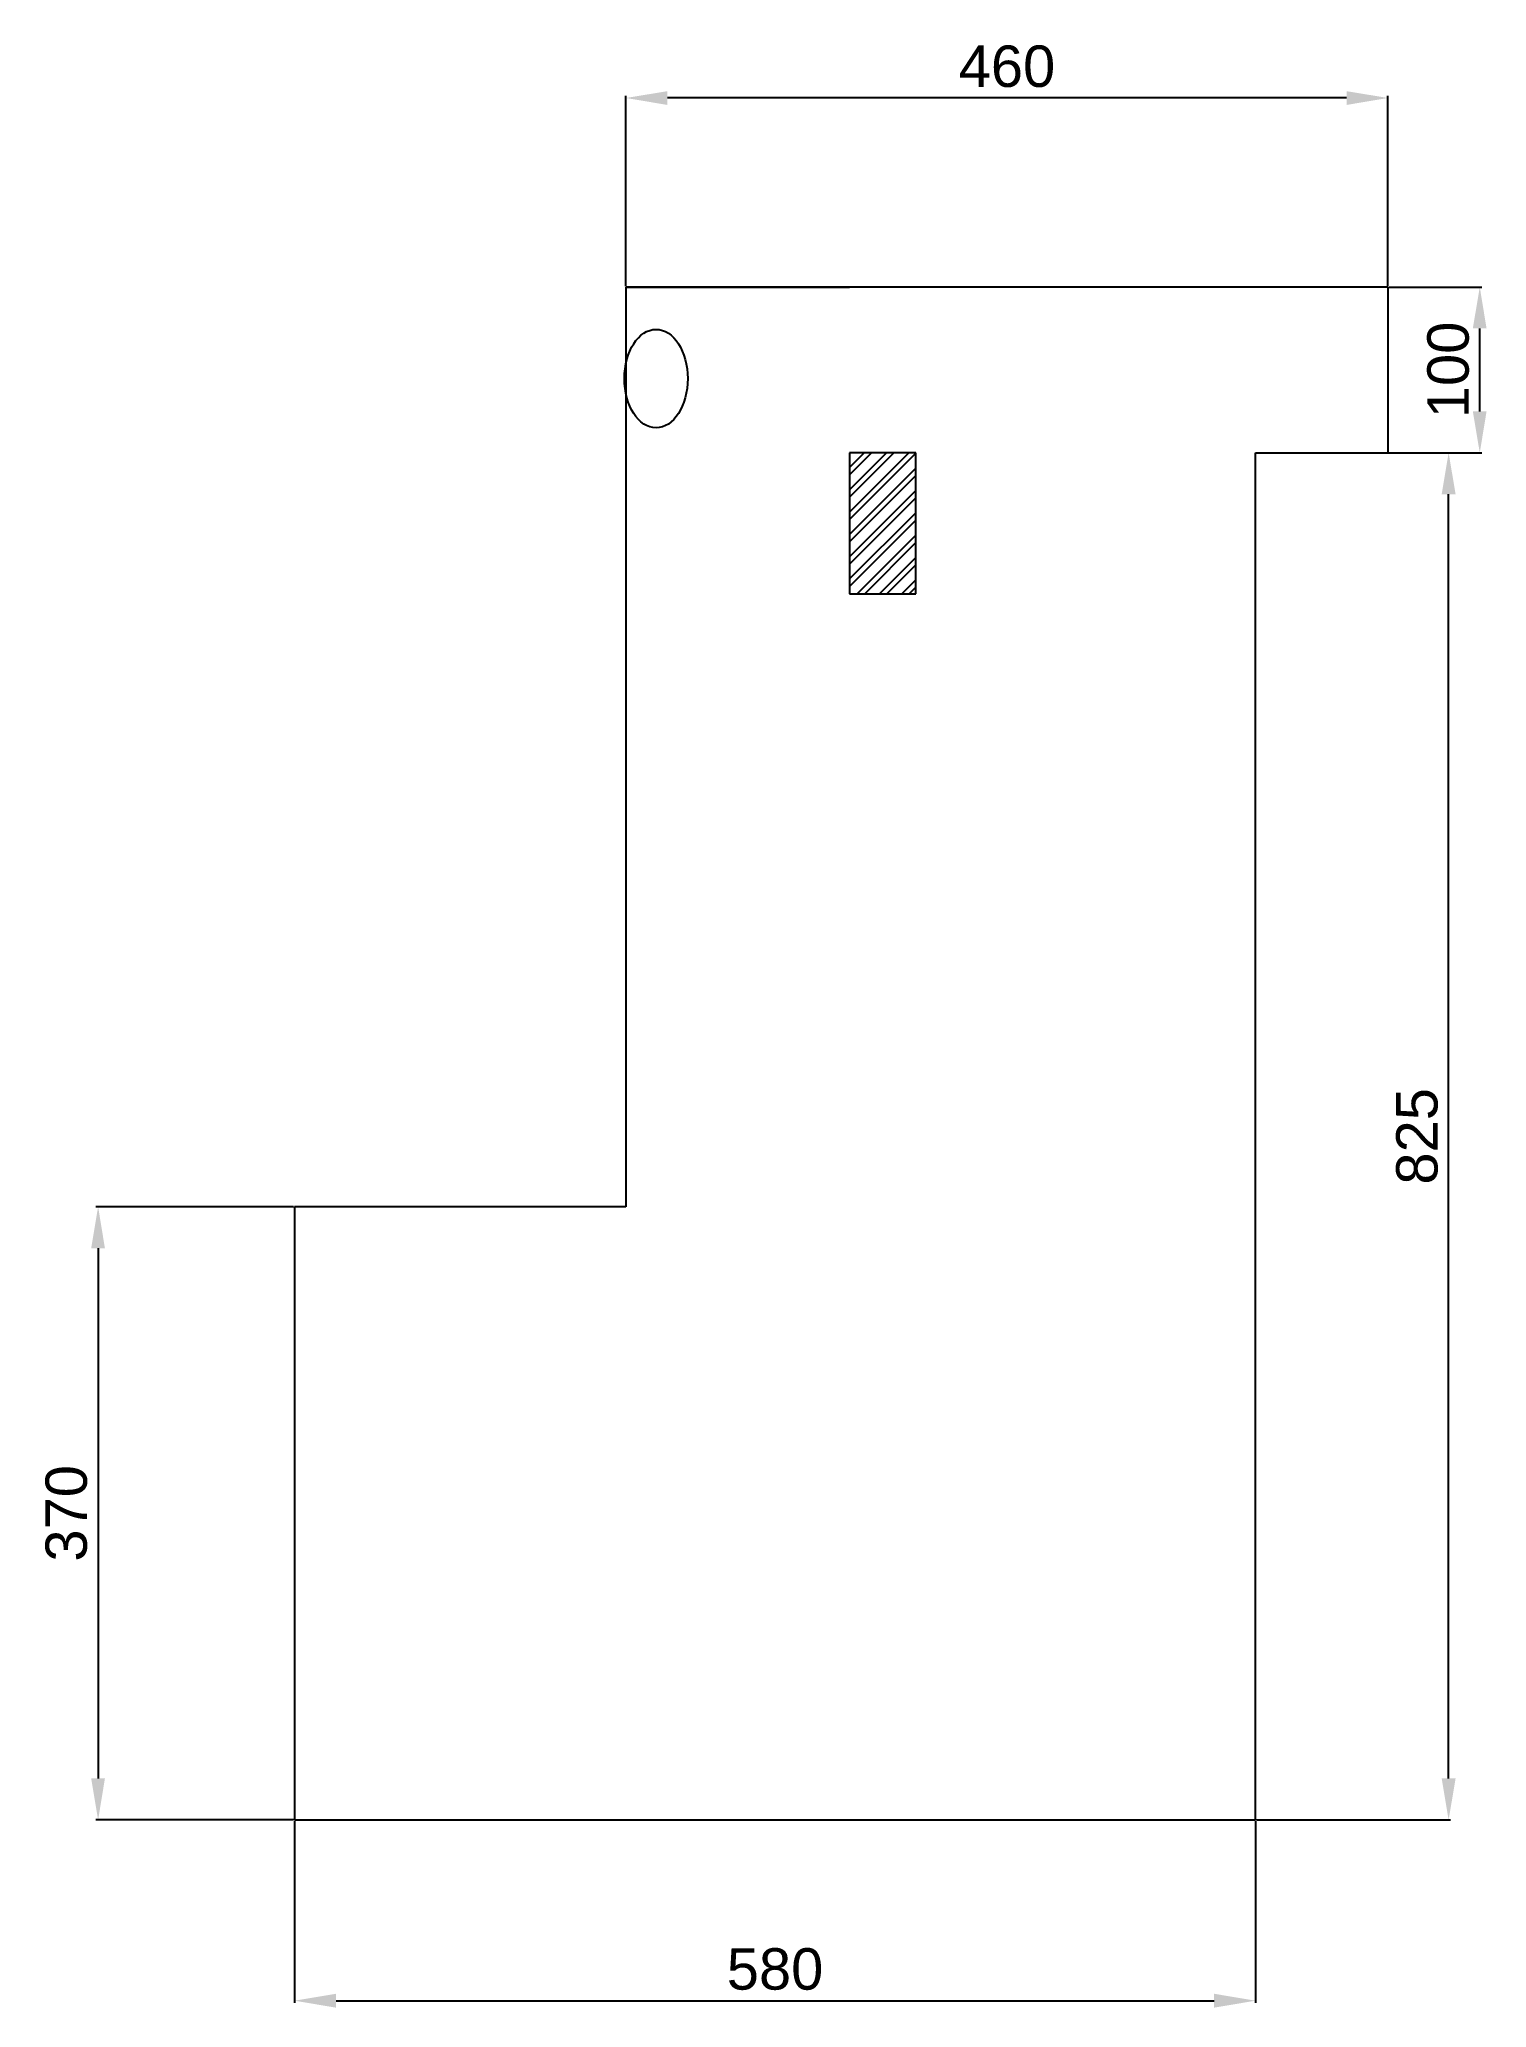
# Model space of a CAD drawing. Header units: millimetres. Extents: x 2214 to 3088, y 791 to 1978.
import ezdxf

# ---------------------------------------------------------------- set-up
doc = ezdxf.new("R2010")
doc.units = ezdxf.units.MM
doc.styles.get("Standard").update_dxf_attribs({"font": 'arial.ttf'})
doc.dimstyles.new('ISO-25', dxfattribs={"dimtxt": 2.5, "dimasz": 2.5, "dimexe": 1.25, "dimexo": 0.625, "dimtad": 1, "dimtxsty": 'Standard', "dimcen": 2.5, "dimadec": 0, "dimazin": 0, "dimtfac": 1, "dimtmove": 0, "dimatfit": 3, "dimfxl": 1, "dimarcsym": 0})

# ---------------------------------------------------------------- blocks, each defined once
blk = doc.blocks.new('*D2')
at = {"color": 0, "lineweight": -2, "transparency": 16777216}
for p, q in [((2568.3, 1829.4), (2568.3, 1944.1)), ((3003.3, 1942.9), (2593.3, 1942.9)), ((3028.3, 1829.4), (3028.3, 1944.1))]:
    blk.add_line(p, q, dxfattribs=at)
at = {"color": 0, "transparency": 16777216}
for points in [[(2593.3, 1947), (2593.3, 1938.7), (2568.3, 1942.9)], [(3003.3, 1947), (3003.3, 1938.7), (3028.3, 1942.9)]]:
    blk.add_solid(points, dxfattribs=at)
at = {"layer": 'Defpoints', "color": 0, "transparency": 16777216}
for p in [(2568.3, 1942.9), (2568.3, 1828.8), (3028.3, 1828.8)]:
    blk.add_point(p, dxfattribs=at)
at = {"color": 0, "transparency": 16777216, "insert": (2798.3, 1961.9), "char_height": 25, "attachment_point": 5}
blk.add_mtext('460', dxfattribs=at)
blk = doc.blocks.new('*D3')
at = {"color": 0, "lineweight": -2, "transparency": 16777216}
for p, q in [((3029, 1828.8), (3084.9, 1828.8)), ((3083.7, 1753.8), (3083.7, 1803.8)), ((3029, 1728.8), (3084.9, 1728.8))]:
    blk.add_line(p, q, dxfattribs=at)
at = {"color": 0, "transparency": 16777216}
for points in [[(3079.5, 1803.8), (3087.8, 1803.8), (3083.7, 1828.8)], [(3079.5, 1753.8), (3087.8, 1753.8), (3083.7, 1728.8)]]:
    blk.add_solid(points, dxfattribs=at)
at = {"layer": 'Defpoints', "color": 0, "transparency": 16777216}
for p in [(3028.3, 1828.8), (3083.7, 1828.8), (3028.3, 1728.8)]:
    blk.add_point(p, dxfattribs=at)
at = {"color": 0, "transparency": 16777216, "insert": (3064.7, 1778.8), "char_height": 25, "attachment_point": 5, "rotation": 90}
blk.add_mtext('100', dxfattribs=at)
blk = doc.blocks.new('*D4')
at = {"color": 0, "lineweight": -2, "transparency": 16777216}
for p, q in [((2949, 1728.8), (3066.1, 1728.8)), ((3064.9, 928.8), (3064.9, 1703.8)), ((2949, 903.8), (3066.1, 903.8))]:
    blk.add_line(p, q, dxfattribs=at)
at = {"color": 0, "transparency": 16777216}
for points in [[(3060.7, 1703.8), (3069.1, 1703.8), (3064.9, 1728.8)], [(3060.7, 928.8), (3069.1, 928.8), (3064.9, 903.8)]]:
    blk.add_solid(points, dxfattribs=at)
at = {"layer": 'Defpoints', "color": 0, "transparency": 16777216}
for p in [(2948.3, 1728.8), (3064.9, 1728.8), (2948.3, 903.8)]:
    blk.add_point(p, dxfattribs=at)
at = {"color": 0, "transparency": 16777216, "insert": (3045.9, 1316.3), "char_height": 25, "attachment_point": 5, "rotation": 90}
blk.add_mtext('825', dxfattribs=at)
blk = doc.blocks.new('*D5')
at = {"color": 0, "lineweight": -2, "transparency": 16777216}
for p, q in [((2368.3, 903.1), (2368.3, 793.4)), ((2948.3, 903.1), (2948.3, 793.4)), ((2393.3, 794.7), (2923.3, 794.7))]:
    blk.add_line(p, q, dxfattribs=at)
at = {"color": 0, "transparency": 16777216}
for points in [[(2393.3, 798.9), (2393.3, 790.5), (2368.3, 794.7)], [(2923.3, 798.9), (2923.3, 790.5), (2948.3, 794.7)]]:
    blk.add_solid(points, dxfattribs=at)
at = {"layer": 'Defpoints', "color": 0, "transparency": 16777216}
for p in [(2368.3, 903.8), (2948.3, 903.8), (2948.3, 794.7)]:
    blk.add_point(p, dxfattribs=at)
at = {"color": 0, "transparency": 16777216, "insert": (2658.3, 813.7), "char_height": 25, "attachment_point": 5}
blk.add_mtext('580', dxfattribs=at)
blk = doc.blocks.new('*D6')
at = {"color": 0, "lineweight": -2, "transparency": 16777216}
for p, q in [((2367.7, 1273.8), (2248.4, 1273.8)), ((2249.7, 1248.8), (2249.7, 928.8)), ((2367.7, 903.8), (2248.4, 903.8))]:
    blk.add_line(p, q, dxfattribs=at)
at = {"color": 0, "transparency": 16777216}
for points in [[(2245.5, 1248.8), (2253.8, 1248.8), (2249.7, 1273.8)], [(2245.5, 928.8), (2253.8, 928.8), (2249.7, 903.8)]]:
    blk.add_solid(points, dxfattribs=at)
at = {"layer": 'Defpoints', "color": 0, "transparency": 16777216}
for p in [(2368.3, 1273.8), (2249.7, 903.8), (2368.3, 903.8)]:
    blk.add_point(p, dxfattribs=at)
at = {"color": 0, "transparency": 16777216, "insert": (2230.6, 1088.8), "char_height": 25, "attachment_point": 5, "rotation": 90}
blk.add_mtext('370', dxfattribs=at)

msp = doc.modelspace()

# ---------------------------------------------------------------- hatches: boundary and pattern name
h = msp.add_hatch()
h.set_pattern_fill('ANSI32', color=256)
h.paths.add_polyline_path([(2743.325, 1728.764), (2703.325, 1728.764), (2703.325, 1643.764), (2743.325, 1643.764)])

# ---------------------------------------------------------------- linework, layer by layer
for p, q in [((3028.325, 1828.764), (2568.325, 1828.764)), ((2568.325, 1828.764), (2568.325, 1273.764)), ((2568.325, 1828.764), (2703.325, 1828.764)), ((3028.325, 1728.764), (3028.325, 1828.764)), ((2703.325, 1728.764), (2703.325, 1643.764)), ((2743.325, 1728.764), (2703.325, 1728.764)), ((2743.325, 1643.764), (2743.325, 1728.764)), ((2948.325, 903.764), (2948.325, 1728.764)), ((2948.325, 1728.764), (3028.325, 1728.764)), ((2703.325, 1643.764), (2743.325, 1643.764)), ((2568.325, 1273.764), (2368.325, 1273.764)), ((2368.325, 1273.764), (2368.325, 903.764)), ((2368.325, 903.764), (2948.325, 903.764))]:
    msp.add_line(p, q)
msp.add_ellipse((2586.482, 1773.553), major_axis=(0, 29.728), ratio=0.64204947, start_param=-1.57079633, end_param=4.71238898)

# ---------------------------------------------------------------- dimensions: what is measured, and where the dimension line sits
for base, p1, p2, picture, middle in [((2568.325, 1942.852), (3028.325, 1828.764), (2568.325, 1828.764), '*D2', (2798.325, 1961.866)), ((2948.325, 794.687), (2368.325, 903.764), (2948.325, 903.764), '*D5', (2658.325, 813.702))]:
    dim = msp.add_linear_dim(base=base, p1=p1, p2=p2, dimstyle='ISO-25', override={"dimtxt": 25, "dimasz": 25, "dimgap": 6.25})
    dim.commit()
    dim.dimension.update_dxf_attribs({"geometry": picture, "text_midpoint": middle})
for base, p1, p2, picture, middle in [((3083.681, 1828.764), (3028.325, 1728.764), (3028.325, 1828.764), '*D3', (3064.667, 1778.764)), ((3064.892, 1728.764), (2948.325, 903.764), (2948.325, 1728.764), '*D4', (3045.878, 1316.264)), ((2249.651, 903.764), (2368.325, 1273.764), (2368.325, 903.764), '*D6', (2230.628, 1088.764))]:
    dim = msp.add_linear_dim(base=base, p1=p1, p2=p2, angle=90, dimstyle='ISO-25', override={"dimtxt": 25, "dimasz": 25, "dimgap": 6.25})
    dim.commit()
    dim.dimension.update_dxf_attribs({"geometry": picture, "text_midpoint": middle})

doc.saveas('drawing.dxf')
